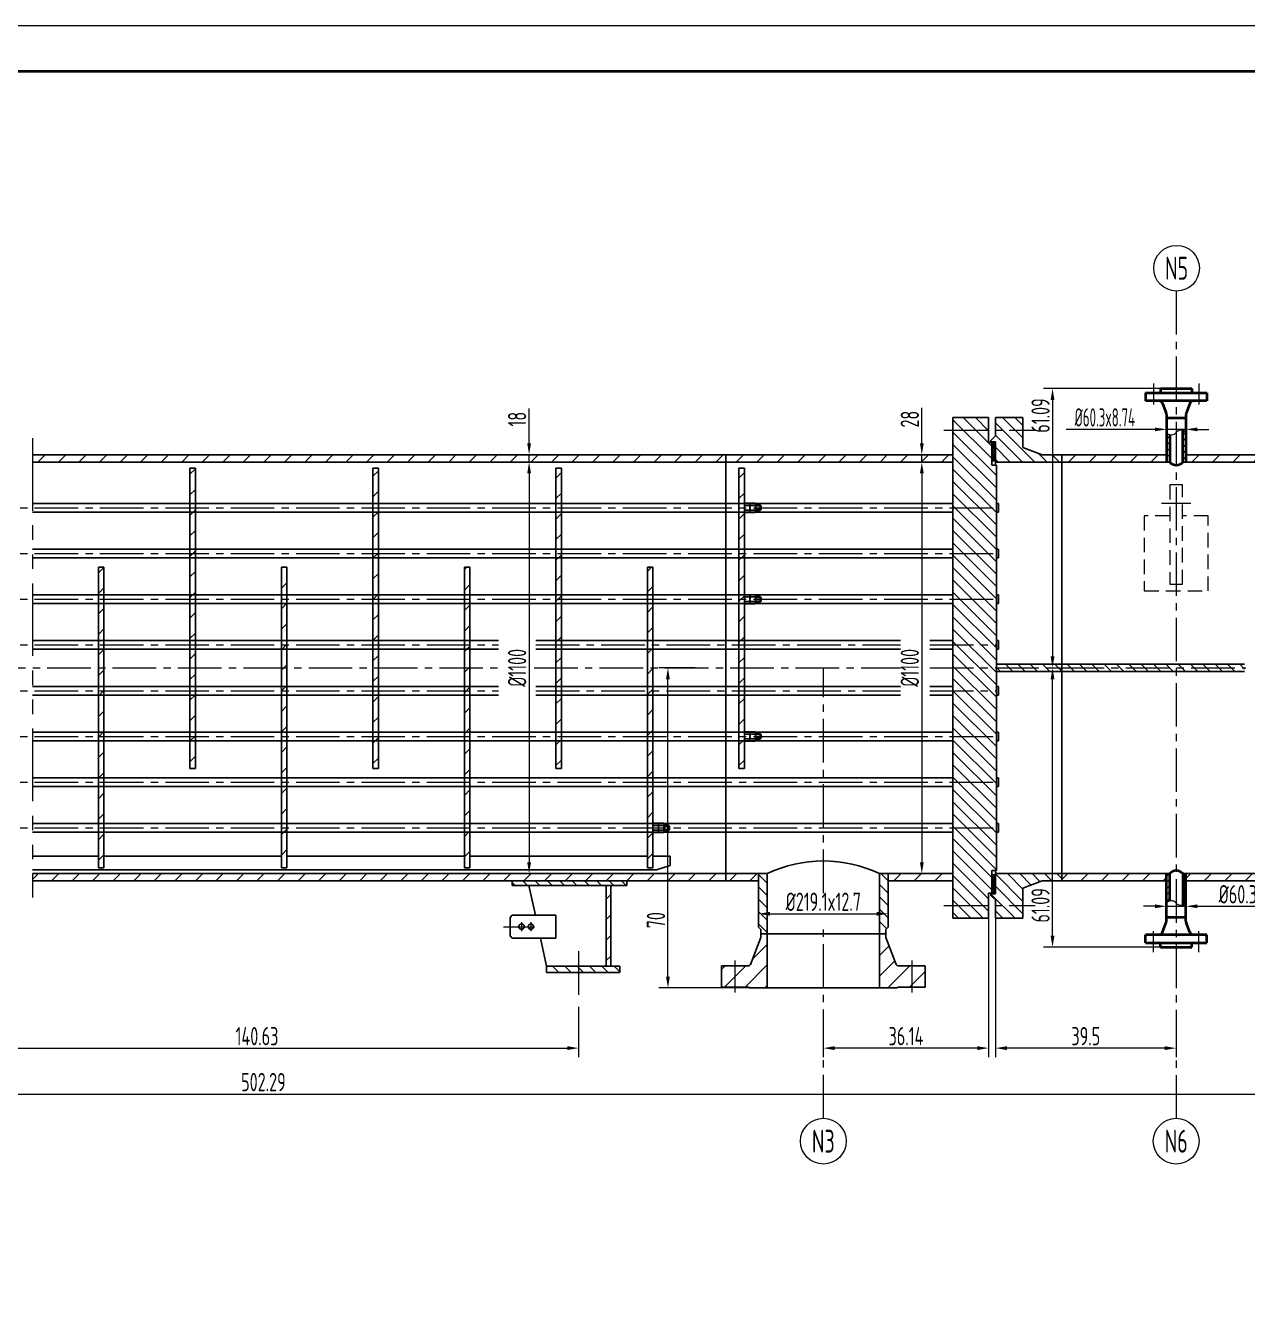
# Model space of a CAD drawing. Header units: millimetres. Extents: x 5765 to 6606, y -201 to 393.
# Drawn here: x 6055.4 to 6322.4, y 111.9 to 393.4 of the extents above; entities that cross this region are included whole.
import ezdxf
from ezdxf.enums import TextEntityAlignment as Align

# ---------------------------------------------------------------- set-up
doc = ezdxf.new("R2010")
doc.units = ezdxf.units.MM
for name, pattern in [('CENTER2', [28.575, 19.05, -3.175, 3.175, -3.175]), ('DASHED2', [9.525, 6.35, -3.175]), ('PHANTOM2', [31.75, 15.875, -3.175, 3.175, -3.175, 3.175, -3.175])]:
    doc.linetypes.add(name, pattern=pattern)
for name, color, linetype, lineweight in [('1粗实线', 7, 'Continuous', 35), ('2细实线', 3, 'Continuous', 13), ('3中心线', 1, 'CENTER2', 13), ('4虚线', 4, 'DASHED2', 13), ('5双点划线', 2, 'PHANTOM2', 13), ('6剖面线', 6, 'Continuous', 13), ('7文本', 2, 'Continuous', 13), ('8标注', 3, 'Continuous', 13), ('9图表', 4, 'Continuous', 13)]:
    doc.layers.add(name, color=color, linetype=linetype, lineweight=lineweight)
doc.styles.add('lanpec', font='bpec_e.shx', dxfattribs={"width": 0.75, "bigfont": 'hztxt.shx'})
doc.styles.add('lanpec-dim', font='bpec_e.shx', dxfattribs={"width": 0.75})
doc.dimstyles.new('lanpec', dxfattribs={"dimtxt": 4, "dimasz": 2.5, "dimexe": 2, "dimexo": 0, "dimtad": 1, "dimdsep": 46, "dimtxsty": 'lanpec-dim', "dimcen": 2.5, "dimclrd": 256, "dimclre": 256, "dimclrt": 256, "dimazin": 0, "dimtfac": 1, "dimtmove": 0, "dimatfit": 3, "dimfxl": 1, "dimlwd": -1, "dimlwe": -1, "dimarcsym": 0})
doc.dimstyles.new('lanpec$0', dxfattribs={"dimscale": 10, "dimtxt": 4, "dimasz": 2.5, "dimexe": 2, "dimexo": 0, "dimtad": 1, "dimdec": 1, "dimdsep": 46, "dimtxsty": 'lanpec-dim', "dimcen": 0.09, "dimclrd": 256, "dimclre": 256, "dimclrt": 256, "dimadec": 1, "dimazin": 0, "dimtfac": 0.707, "dimtdec": 1, "dimtmove": 0, "dimatfit": 3, "dimfxl": 1, "dimarcsym": 0})
pattern_1 = [(45, (5997.8117, 1239.1123), (-2.245064, 2.245064), [])]
pattern_2 = [(45, (6012.1117, 1239.1123), (-2.245064, 2.245064), [])]
pattern_3 = [(45, (4366.69915, 1238.2613), (-0.6735192, 0.6735192), [])]

# ---------------------------------------------------------------- blocks, each defined once
blk = doc.blocks.new('A1')
at = {"layer": '1粗实线'}
blk.add_lwpolyline([(-816, 10), (-10, 10), (-10, 584), (-816, 584)], close=True, dxfattribs=at)
at = {"layer": '9图表'}
blk.add_lwpolyline([(-841, 0), (0, 0), (0, 594), (-841, 594)], close=True, dxfattribs=at)
blk = doc.blocks.new('*D67')
at = {"layer": '8标注', "transparency": 16777216}
for p, q in [((6165.41, 298.03), (6167.41, 298.03)), ((6165.41, 295.53), (6165.41, 210.53)), ((6165.41, 208.03), (6167.41, 208.03))]:
    blk.add_line(p, q, dxfattribs=at)
for points in [[(6165, 295.53), (6165.83, 295.53), (6165.41, 298.03)], [(6165, 210.53), (6165.83, 210.53), (6165.41, 208.03)]]:
    blk.add_solid(points, dxfattribs=at)
at = {"layer": 'Defpoints', "color": 0, "transparency": 16777216}
for p in [(6165.41, 298.03), (6165.41, 208.03), (6165.41, 208.03)]:
    blk.add_point(p, dxfattribs=at)
at = {"layer": '8标注', "transparency": 16777216, "insert": (6162.79, 253.03), "char_height": 4, "attachment_point": 5, "rotation": 90, "style": 'lanpec-dim'}
blk.add_mtext('%%C1100', dxfattribs=at)
blk = doc.blocks.new('*D68')
at = {"layer": '8标注', "transparency": 16777216}
for p, q in [((6165.41, 302.13), (6165.41, 309.75)), ((6169.41, 299.63), (6163.41, 299.63)), ((6165.41, 298.03), (6165.41, 299.63)), ((6169.41, 298.03), (6163.41, 298.03)), ((6165.41, 295.53), (6165.41, 293.03))]:
    blk.add_line(p, q, dxfattribs=at)
for points in [[(6165, 302.13), (6165.83, 302.13), (6165.41, 299.63)], [(6165, 295.53), (6165.83, 295.53), (6165.41, 298.03)]]:
    blk.add_solid(points, dxfattribs=at)
at = {"layer": 'Defpoints', "color": 0, "transparency": 16777216}
for p in [(6165.41, 299.63), (6169.41, 299.63), (6169.41, 298.03)]:
    blk.add_point(p, dxfattribs=at)
at = {"layer": '8标注', "transparency": 16777216, "insert": (6162.79, 307.41), "char_height": 4, "attachment_point": 5, "rotation": 90, "style": 'lanpec-dim'}
blk.add_mtext('18', dxfattribs=at)
blk = doc.blocks.new('*D47')
at = {"layer": '8标注', "transparency": 16777216}
for p, q in [((6215.55, 199.25), (6215.55, 201.25)), ((6243.92, 197.86), (6243.92, 201.25)), ((6218.05, 199.25), (6241.42, 199.25))]:
    blk.add_line(p, q, dxfattribs=at)
for points in [[(6218.05, 199.67), (6218.05, 198.83), (6215.55, 199.25)], [(6241.42, 199.67), (6241.42, 198.83), (6243.92, 199.25)]]:
    blk.add_solid(points, dxfattribs=at)
at = {"layer": 'Defpoints', "color": 0, "transparency": 16777216}
for p in [(6215.55, 199.25), (6243.92, 199.25), (6243.92, 197.86)]:
    blk.add_point(p, dxfattribs=at)
at = {"layer": '8标注', "transparency": 16777216, "insert": (6229.73, 201.88), "char_height": 4, "attachment_point": 5, "style": 'lanpec-dim'}
blk.add_mtext('%%C219.1x12.7', dxfattribs=at)
blk = doc.blocks.new('*D66')
at = {"layer": '8标注', "transparency": 16777216}
for p, q in [((6304.74, 200.89), (6304.74, 202.89)), ((6309.01, 199.83), (6309.01, 202.89)), ((6302.24, 200.89), (6299.74, 200.89)), ((6304.74, 200.89), (6309.01, 200.89)), ((6311.51, 200.89), (6334.82, 200.89))]:
    blk.add_line(p, q, dxfattribs=at)
for points in [[(6302.24, 201.3), (6302.24, 200.47), (6304.74, 200.89)], [(6311.51, 201.3), (6311.51, 200.47), (6309.01, 200.89)]]:
    blk.add_solid(points, dxfattribs=at)
at = {"layer": 'Defpoints', "color": 0, "transparency": 16777216}
for p in [(6304.74, 200.89), (6304.74, 200.89), (6309.01, 199.83)]:
    blk.add_point(p, dxfattribs=at)
at = {"layer": '8标注', "transparency": 16777216, "insert": (6324.41, 203.51), "char_height": 4, "attachment_point": 5, "style": 'lanpec-dim'}
blk.add_mtext('%%C60.3x8.74', dxfattribs=at)
blk = doc.blocks.new('管口号')
at = {"layer": '2细实线'}
blk.add_circle((0, 5), 5, dxfattribs=at)
at = {"layer": '7文本', "style": 'lanpec', "width": 0.75}
blk.add_attdef('N', text='', height=5, dxfattribs=at).set_placement((0, 5), align=Align.MIDDLE_CENTER)
blk = doc.blocks.new('*D52')
at = {"layer": '8标注', "transparency": 16777216}
for p, q in [((5856.18, 253.03), (5856.18, 157.82)), ((6358.47, 253.03), (6358.47, 157.82)), ((5858.68, 159.82), (6355.97, 159.82))]:
    blk.add_line(p, q, dxfattribs=at)
for points in [[(5858.68, 160.24), (5858.68, 159.4), (5856.18, 159.82)], [(6355.97, 160.24), (6355.97, 159.4), (6358.47, 159.82)]]:
    blk.add_solid(points, dxfattribs=at)
at = {"layer": 'Defpoints', "color": 0, "transparency": 16777216}
for p in [(5856.18, 253.03), (6358.47, 253.03), (6358.47, 159.82)]:
    blk.add_point(p, dxfattribs=at)
at = {"layer": '8标注', "transparency": 16777216, "insert": (6107.33, 162.44), "char_height": 4, "attachment_point": 5, "style": 'lanpec-dim'}
blk.add_mtext('502.29', dxfattribs=at)
blk = doc.blocks.new('*D53')
at = {"layer": '8标注', "transparency": 16777216}
for p, q in [((6176.24, 178.87), (6176.24, 167.87)), ((6035.61, 169.87), (6035.61, 171.87)), ((6038.11, 169.87), (6173.74, 169.87))]:
    blk.add_line(p, q, dxfattribs=at)
for points in [[(6038.11, 170.29), (6038.11, 169.45), (6035.61, 169.87)], [(6173.74, 170.29), (6173.74, 169.45), (6176.24, 169.87)]]:
    blk.add_solid(points, dxfattribs=at)
at = {"layer": 'Defpoints', "color": 0, "transparency": 16777216}
for p in [(6176.24, 178.87), (6035.61, 169.87), (6176.24, 169.87)]:
    blk.add_point(p, dxfattribs=at)
at = {"layer": '8标注', "transparency": 16777216, "insert": (6105.93, 172.49), "char_height": 4, "attachment_point": 5, "style": 'lanpec-dim'}
blk.add_mtext('140.63', dxfattribs=at)
blk = doc.blocks.new('*D55')
at = {"layer": '8标注', "transparency": 16777216}
for p, q in [((6267.37, 198.28), (6267.37, 167.87)), ((6306.87, 175.95), (6306.87, 167.87)), ((6304.37, 169.87), (6269.87, 169.87))]:
    blk.add_line(p, q, dxfattribs=at)
for points in [[(6269.87, 170.29), (6269.87, 169.45), (6267.37, 169.87)], [(6304.37, 170.29), (6304.37, 169.45), (6306.87, 169.87)]]:
    blk.add_solid(points, dxfattribs=at)
at = {"layer": 'Defpoints', "color": 0, "transparency": 16777216}
for p in [(6267.37, 198.28), (6306.87, 175.95), (6267.37, 169.87)]:
    blk.add_point(p, dxfattribs=at)
at = {"layer": '8标注', "transparency": 16777216, "insert": (6287.12, 172.49), "char_height": 4, "attachment_point": 5, "style": 'lanpec-dim'}
blk.add_mtext('39.5', dxfattribs=at)
blk = doc.blocks.new('*D56')
at = {"layer": '8标注', "transparency": 16777216}
for p, q in [((6265.87, 198.28), (6265.87, 167.87)), ((6229.73, 177.39), (6229.73, 167.87)), ((6263.37, 169.87), (6232.23, 169.87))]:
    blk.add_line(p, q, dxfattribs=at)
for points in [[(6232.23, 170.29), (6232.23, 169.45), (6229.73, 169.87)], [(6263.37, 170.29), (6263.37, 169.45), (6265.87, 169.87)]]:
    blk.add_solid(points, dxfattribs=at)
at = {"layer": 'Defpoints', "color": 0, "transparency": 16777216}
for p in [(6265.87, 198.28), (6229.73, 177.39), (6229.73, 169.87)]:
    blk.add_point(p, dxfattribs=at)
at = {"layer": '8标注', "transparency": 16777216, "insert": (6247.8, 172.49), "char_height": 4, "attachment_point": 5, "style": 'lanpec-dim'}
blk.add_mtext('36.14', dxfattribs=at)
blk = doc.blocks.new('*D61')
at = {"layer": '8标注', "transparency": 16777216}
for p, q in [((6201.7, 253.03), (6193.76, 253.03)), ((6195.76, 185.53), (6195.76, 250.53)), ((6214.67, 183.03), (6193.76, 183.03))]:
    blk.add_line(p, q, dxfattribs=at)
for points in [[(6195.34, 250.53), (6196.18, 250.53), (6195.76, 253.03)], [(6195.34, 185.53), (6196.18, 185.53), (6195.76, 183.03)]]:
    blk.add_solid(points, dxfattribs=at)
at = {"layer": 'Defpoints', "color": 0, "transparency": 16777216}
for p in [(6195.76, 253.03), (6201.7, 253.03), (6214.67, 183.03)]:
    blk.add_point(p, dxfattribs=at)
at = {"layer": '8标注', "transparency": 16777216, "insert": (6193.14, 197.85), "char_height": 4, "attachment_point": 5, "rotation": 90, "style": 'lanpec-dim'}
blk.add_mtext('70', dxfattribs=at)
blk = doc.blocks.new('*D62')
at = {"layer": '8标注', "transparency": 16777216}
for p, q in [((6303.44, 314.12), (6277.84, 314.12)), ((6279.84, 311.62), (6279.84, 255.53)), ((6278.5, 253.03), (6281.84, 253.03))]:
    blk.add_line(p, q, dxfattribs=at)
for points in [[(6279.42, 311.62), (6280.26, 311.62), (6279.84, 314.12)], [(6279.42, 255.53), (6280.26, 255.53), (6279.84, 253.03)]]:
    blk.add_solid(points, dxfattribs=at)
at = {"layer": 'Defpoints', "color": 0, "transparency": 16777216}
for p in [(6303.44, 314.12), (6278.5, 253.03), (6279.84, 253.03)]:
    blk.add_point(p, dxfattribs=at)
at = {"layer": '8标注', "transparency": 16777216, "insert": (6277.22, 308.21), "char_height": 4, "attachment_point": 5, "rotation": 90, "style": 'lanpec-dim'}
blk.add_mtext('61.09', dxfattribs=at)
blk = doc.blocks.new('*D63')
at = {"layer": '8标注', "transparency": 16777216}
for p, q in [((6278.5, 253.03), (6281.84, 253.03)), ((6279.84, 194.44), (6279.84, 250.53)), ((6304.22, 191.94), (6277.84, 191.94))]:
    blk.add_line(p, q, dxfattribs=at)
for points in [[(6279.42, 250.53), (6280.26, 250.53), (6279.84, 253.03)], [(6279.42, 194.44), (6280.26, 194.44), (6279.84, 191.94)]]:
    blk.add_solid(points, dxfattribs=at)
at = {"layer": 'Defpoints', "color": 0, "transparency": 16777216}
for p in [(6278.5, 253.03), (6279.84, 253.03), (6304.22, 191.94)]:
    blk.add_point(p, dxfattribs=at)
at = {"layer": '8标注', "transparency": 16777216, "insert": (6277.22, 201.09), "char_height": 4, "attachment_point": 5, "rotation": 90, "style": 'lanpec-dim'}
blk.add_mtext('61.09', dxfattribs=at)
blk = doc.blocks.new('*D65')
at = {"layer": '8标注', "transparency": 16777216}
for p, q in [((6304.74, 305.17), (6304.74, 307.17)), ((6302.24, 305.17), (6282.84, 305.17)), ((6309.01, 305.17), (6304.74, 305.17)), ((6309.01, 306.23), (6309.01, 303.17)), ((6311.51, 305.17), (6314.01, 305.17))]:
    blk.add_line(p, q, dxfattribs=at)
for points in [[(6302.24, 305.59), (6302.24, 304.76), (6304.74, 305.17)], [(6311.51, 305.59), (6311.51, 304.76), (6309.01, 305.17)]]:
    blk.add_solid(points, dxfattribs=at)
at = {"layer": 'Defpoints', "color": 0, "transparency": 16777216}
for p in [(6304.74, 305.17), (6304.74, 305.17), (6309.01, 306.23)]:
    blk.add_point(p, dxfattribs=at)
at = {"layer": '8标注', "transparency": 16777216, "insert": (6291.29, 307.8), "char_height": 4, "attachment_point": 5, "style": 'lanpec-dim'}
blk.add_mtext('{\\W0.6;%%C60.3x8.74}', dxfattribs=at)
blk = doc.blocks.new('*D73')
at = {"layer": '8标注', "transparency": 16777216}
for p, q in [((6251.26, 298.03), (6253.26, 298.03)), ((6251.26, 295.53), (6251.26, 210.53)), ((6251.26, 208.03), (6253.26, 208.03))]:
    blk.add_line(p, q, dxfattribs=at)
for points in [[(6250.85, 295.53), (6251.68, 295.53), (6251.26, 298.03)], [(6250.85, 210.53), (6251.68, 210.53), (6251.26, 208.03)]]:
    blk.add_solid(points, dxfattribs=at)
at = {"layer": 'Defpoints', "color": 0, "transparency": 16777216}
for p in [(6251.26, 298.03), (6251.26, 208.03), (6251.26, 208.03)]:
    blk.add_point(p, dxfattribs=at)
at = {"layer": '8标注', "transparency": 16777216, "insert": (6248.64, 253.03), "char_height": 4, "attachment_point": 5, "rotation": 90, "style": 'lanpec-dim'}
blk.add_mtext('%%C1100', dxfattribs=at)
blk = doc.blocks.new('*D74')
at = {"layer": '8标注', "transparency": 16777216}
for p, q in [((6251.26, 302.13), (6251.26, 309.92)), ((6255.26, 299.63), (6249.26, 299.63)), ((6251.26, 298.03), (6251.26, 299.63)), ((6255.26, 298.03), (6249.26, 298.03)), ((6251.26, 295.53), (6251.26, 293.03))]:
    blk.add_line(p, q, dxfattribs=at)
for points in [[(6250.85, 302.13), (6251.68, 302.13), (6251.26, 299.63)], [(6250.85, 295.53), (6251.68, 295.53), (6251.26, 298.03)]]:
    blk.add_solid(points, dxfattribs=at)
at = {"layer": 'Defpoints', "color": 0, "transparency": 16777216}
for p in [(6251.26, 299.63), (6255.26, 299.63), (6255.26, 298.03)]:
    blk.add_point(p, dxfattribs=at)
at = {"layer": '8标注', "transparency": 16777216, "insert": (6248.64, 307.41), "char_height": 4, "attachment_point": 5, "rotation": 90, "style": 'lanpec-dim'}
blk.add_mtext('28', dxfattribs=at)

msp = doc.modelspace()

# ---------------------------------------------------------------- hatches: boundary and pattern name
at = {"layer": '6剖面线'}
h = msp.add_hatch(dxfattribs=at)
h.set_pattern_fill('ANSI31', color=256, scale=0.6, angle=90, style=0)
h.set_pattern_definition([(135, (737.96, -347.4316), (-1.3470384, -1.3470384), [])])
h.paths.add_polyline_path([(6258.074, 307.779), (6265.874, 307.779), (6265.874, 305.029), (6258.074, 305.029)])
h.paths.add_polyline_path([(6258.074, 299.629), (6258.074, 305.029), (6265.874, 305.029), (6265.874, 302.279), (6266.574, 302.279), (6266.574, 298.279), (6266.574, 297.379), (6267.574, 297.379), (6267.574, 288.029), (6258.074, 288.029)])
h.paths.add_polyline_path([(6258.074, 288.029), (6267.574, 288.029), (6267.574, 278.029), (6258.074, 278.029)])
h.paths.add_polyline_path([(6258.074, 278.029), (6267.574, 278.029), (6267.574, 268.029), (6258.074, 268.029)])
h.paths.add_polyline_path([(6258.074, 268.029), (6267.574, 268.029), (6267.574, 258.029), (6258.074, 258.029)])
h.paths.add_polyline_path([(6258.074, 258.029), (6267.574, 258.029), (6267.574, 253.029), (6258.074, 253.029)])
h.paths.add_polyline_path([(6258.074, 253.029), (6267.574, 253.029), (6267.574, 248.029), (6258.074, 248.029)])
h.paths.add_polyline_path([(6258.074, 248.029), (6267.574, 248.029), (6267.574, 238.029), (6258.074, 238.029)])
h.paths.add_polyline_path([(6258.074, 238.029), (6267.574, 238.029), (6267.574, 228.029), (6258.074, 228.029)])
h.paths.add_polyline_path([(6258.074, 228.029), (6267.574, 228.029), (6267.574, 218.029), (6258.074, 218.029)])
h.paths.add_polyline_path([(6258.074, 218.029), (6267.574, 218.029), (6267.574, 208.679), (6266.574, 208.679), (6266.574, 203.779), (6265.874, 203.779), (6265.874, 201.029), (6258.074, 201.029)])
h.paths.add_polyline_path([(6258.074, 201.029), (6265.874, 201.029), (6265.874, 198.279), (6258.074, 198.279)])
h = msp.add_hatch(dxfattribs=at)
h.set_pattern_fill('ANSI31', color=256, scale=0.6, angle=90, style=0)
h.set_pattern_definition([(135, (-65365.8316, -31477.6835), (-1.34703842, -1.34703842), [])])
h.paths.add_polyline_path([(6267.374, 305.029), (6267.374, 307.779), (6273.374, 307.779), (6273.374, 305.029)])
h.paths.add_polyline_path([(6273.374, 305.029), (6273.374, 301.229), (6277.574, 299.629), (6281.874, 299.629), (6281.874, 298.029), (6267.374, 298.029), (6267.374, 302.429), (6266.374, 302.429), (6266.374, 302.779), (6267.374, 303.779), (6267.374, 305.029)])
h = msp.add_hatch(dxfattribs=at)
h.set_pattern_fill('ANSI31', color=256, scale=0.3, style=0)
h.set_pattern_definition(pattern_3)
h.paths.add_polyline_path([(6308.29, 304.969, -0.1674325), (6309.01, 304.481), (6309.01, 298.029), (6308.29, 298.029)])
h.paths.add_polyline_path([(6304.738, 304.481, 0.1674325), (6305.458, 303.993), (6305.458, 298.029), (6304.738, 298.029)])
h = msp.add_hatch(dxfattribs=at)
h.set_pattern_fill('ANSI37', color=256, scale=0.1, style=0)
h.set_pattern_definition([(45, (4729.99433, 1231.8922), (-0.224506403, 0.224506403), []), (135, (4729.99433, 1231.8922), (-0.224506403, -0.224506403), [])])
h.paths.add_polyline_path([(6267.374, 298.279), (6266.574, 298.279), (6266.574, 302.279), (6267.374, 302.279)])
h = msp.add_hatch(dxfattribs=at)
h.set_pattern_fill('ANSI31', color=256, style=0)
h.set_pattern_definition(pattern_1)
h.paths.add_polyline_path([(6231.869, 299.629), (6231.869, 298.029), (6258.074, 298.029), (6258.074, 299.629)])
h.paths.add_polyline_path([(6231.869, 298.029), (6231.869, 299.629), (6056.822, 299.629), (6056.822, 298.029)])
h = msp.add_hatch(dxfattribs=at)
h.set_pattern_fill('ANSI31', color=256, style=0)
h.set_pattern_definition(pattern_2)
h.paths.add_polyline_path([(6309.01, 299.629), (6309.01, 298.029), (6331.874, 298.029), (6331.874, 299.629)])
h.paths.add_polyline_path([(6304.738, 298.029), (6304.738, 299.629), (6281.874, 299.629), (6281.874, 298.029)])
h = msp.add_hatch(dxfattribs=at)
h.set_pattern_fill('ANSI31', color=256, style=0)
h.set_pattern_definition(pattern_1)
h.paths.add_polyline_path([(6091.274, 231.029), (6092.474, 231.029), (6092.474, 296.729), (6091.274, 296.729)])
h = msp.add_hatch(dxfattribs=at)
h.set_pattern_fill('ANSI31', color=256, style=0)
h.set_pattern_definition(pattern_1)
h.paths.add_polyline_path([(6131.274, 231.029), (6132.474, 231.029), (6132.474, 296.729), (6131.274, 296.729)])
h = msp.add_hatch(dxfattribs=at)
h.set_pattern_fill('ANSI31', color=256, style=0)
h.set_pattern_definition(pattern_1)
h.paths.add_polyline_path([(6171.274, 231.029), (6172.474, 231.029), (6172.474, 296.729), (6171.274, 296.729)])
h = msp.add_hatch(dxfattribs=at)
h.set_pattern_fill('ANSI31', color=256, style=0)
h.set_pattern_definition([(45, (6037.8117, 1239.1123), (-2.245064, 2.245064), [])])
h.paths.add_polyline_path([(6211.274, 231.029), (6212.474, 231.029), (6212.474, 296.729), (6211.274, 296.729)])
h = msp.add_hatch(dxfattribs=at)
h.set_pattern_fill('ANSI31', color=256, style=0)
h.set_pattern_definition([(45, (6072.0234, 252.102), (-2.24506, 2.24506), [])])
h.paths.add_polyline_path([(6072.474, 253.029), (6071.274, 253.029), (6071.274, 249.529), (6072.474, 249.529)])
h.paths.add_polyline_path([(6072.474, 249.529), (6071.274, 249.529), (6071.274, 243.029), (6072.474, 243.029)])
h.paths.add_polyline_path([(6072.474, 243.029), (6071.274, 243.029), (6071.274, 233.029), (6072.474, 233.029)])
h.paths.add_polyline_path([(6072.474, 233.029), (6071.274, 233.029), (6071.274, 223.029), (6072.474, 223.029)])
h.paths.add_polyline_path([(6072.474, 223.029), (6071.274, 223.029), (6071.274, 214.279), (6072.474, 214.279)])
h.paths.add_polyline_path([(6072.474, 214.279), (6071.274, 214.279), (6071.274, 209.329), (6072.474, 209.329)])
h.paths.add_polyline_path([(6072.474, 275.029), (6071.274, 275.029), (6071.274, 273.029), (6072.474, 273.029)])
h.paths.add_polyline_path([(6072.474, 273.029), (6071.274, 273.029), (6071.274, 263.029), (6072.474, 263.029)])
h.paths.add_polyline_path([(6072.474, 263.029), (6071.274, 263.029), (6071.274, 256.529), (6072.474, 256.529)])
h.paths.add_polyline_path([(6072.474, 256.529), (6071.274, 256.529), (6071.274, 253.029), (6072.474, 253.029)])
h = msp.add_hatch(dxfattribs=at)
h.set_pattern_fill('ANSI31', color=256, style=0)
h.set_pattern_definition(pattern_1)
h.paths.add_polyline_path([(6112.474, 275.029), (6111.274, 275.029), (6111.274, 209.329), (6112.474, 209.329)])
h = msp.add_hatch(dxfattribs=at)
h.set_pattern_fill('ANSI31', color=256, style=0)
h.set_pattern_definition(pattern_1)
h.paths.add_polyline_path([(6152.474, 275.029), (6151.274, 275.029), (6151.274, 209.329), (6152.474, 209.329)])
h = msp.add_hatch(dxfattribs=at)
h.set_pattern_fill('ANSI31', color=256, style=0)
h.set_pattern_definition(pattern_1)
h.paths.add_polyline_path([(6192.474, 275.029), (6191.274, 275.029), (6191.274, 209.329), (6192.474, 209.329)])
h = msp.add_hatch(dxfattribs=at)
h.set_pattern_fill('ANSI31', color=256, scale=0.6, angle=90, style=0)
h.set_pattern_definition([(135, (-1029.9, 7.1984), (-1.3470384, -1.3470384), [])])
h.paths.add_polyline_path([(6267.574, 253.829), (6321.84, 253.829), (6321.84, 253.029), (6267.574, 253.029)])
h.paths.add_polyline_path([(6267.574, 253.029), (6321.84, 253.029), (6321.84, 252.229), (6267.574, 252.229)])
h.paths.add_polyline_path([(6328.87, 253.029), (6328.87, 252.229), (6334.374, 252.229), (6334.374, 253.029)])
h.paths.add_polyline_path([(6328.87, 253.829), (6328.87, 253.029), (6334.374, 253.029), (6334.374, 253.829)])
h.paths.add_polyline_path([(6357.07, 253.029), (6357.07, 253.829), (6334.374, 253.829), (6334.374, 253.029)])
h.paths.add_polyline_path([(6356.839, 252.229), (6356.874, 253.029), (6334.374, 253.029), (6334.374, 252.229)])
h = msp.add_hatch(dxfattribs=at)
h.set_pattern_fill('ANSI31', color=256, style=0)
h.set_pattern_definition([(45, (4715.6943, 1231.8922), (-2.245064, 2.245064), [])])
h.paths.add_polyline_path([(6258.074, 208.029), (6243.917, 208.029), (6243.917, 206.429), (6258.074, 206.429)])
h.paths.add_polyline_path([(6215.549, 206.429), (6215.549, 208.029), (6056.822, 208.029), (6056.822, 206.429), (6129.501, 206.429), (6130.415, 206.429), (6132.129, 206.429), (6133.983, 206.429), (6134.757, 206.429)])
h = msp.add_hatch(dxfattribs=at)
h.set_pattern_fill('ANSI31', color=256, scale=0.6, angle=90, style=0)
h.set_pattern_definition([(135, (6175.2944, 205.9753), (-1.34704, -1.34704), [])])
h.paths.add_polyline_path([(6179.108, 206.429), (6173.853, 206.429), (6173.853, 205.429), (6179.108, 205.429)])
h.paths.add_polyline_path([(6173.853, 205.429), (6173.853, 206.429), (6161.743, 206.429), (6161.743, 205.429)])
h.paths.add_polyline_path([(6179.108, 206.429), (6179.108, 205.429), (6186.743, 205.429), (6186.743, 206.429)])
h = msp.add_hatch(dxfattribs=at)
h.set_pattern_fill('ANSI31', color=256, scale=0.6, angle=90, style=0)
h.set_pattern_definition([(135, (6215.7534, 199.5635), (-1.34704, -1.34704), [])])
h.paths.add_polyline_path([(6216.083, 208.029), (6215.549, 208.029), (6215.549, 196.324), (6216.083, 195.79)])
h.paths.add_polyline_path([(6243.917, 208.029), (6243.383, 208.029), (6243.383, 195.79), (6243.917, 196.324)])
h.paths.add_polyline_path([(6217.483, 194.829), (6216.083, 194.829), (6216.083, 208.029), (6217.483, 208.029)])
h.paths.add_polyline_path([(6243.383, 194.829), (6241.983, 194.829), (6241.983, 208.029), (6243.383, 208.029)])
h = msp.add_hatch(dxfattribs=at)
h.set_pattern_fill('ANSI31', color=256, scale=0.6, angle=90, style=0)
h.set_pattern_definition([(135, (6012.1117, 1239.1123), (-1.3470384, -1.3470384), [])])
h.paths.add_polyline_path([(6281.874, 208.029), (6281.874, 206.429), (6277.574, 206.429), (6273.374, 204.829), (6273.374, 201.029), (6267.374, 201.029), (6267.374, 202.279), (6266.374, 203.279), (6266.374, 203.629), (6267.374, 203.629), (6267.374, 208.029)])
h.paths.add_polyline_path([(6273.374, 201.029), (6273.374, 198.279), (6267.374, 198.279), (6267.374, 201.029)])
h = msp.add_hatch(dxfattribs=at)
h.set_pattern_fill('ANSI37', color=256, scale=0.1, style=0)
h.set_pattern_definition([(315, (-65365.83156, 31983.7419), (-0.224506403, -0.224506403), []), (225, (-65365.83156, 31983.7419), (-0.224506403, 0.224506403), [])])
h.paths.add_polyline_path([(6267.374, 203.779), (6266.574, 203.779), (6266.574, 207.779), (6267.374, 207.779)])
h = msp.add_hatch(dxfattribs=at)
h.set_pattern_fill('ANSI31', color=256, style=0)
h.set_pattern_definition(pattern_2)
h.paths.add_polyline_path([(6309.01, 206.429), (6309.01, 208.029), (6331.874, 208.029), (6331.874, 206.429)])
h.paths.add_polyline_path([(6304.738, 208.029), (6304.738, 206.429), (6281.874, 206.429), (6281.874, 208.029)])
h = msp.add_hatch(dxfattribs=at)
h.set_pattern_fill('ANSI31', color=256, scale=0.3, style=0)
h.set_pattern_definition(pattern_3)
h.paths.add_polyline_path([(6308.29, 201.09, 0.1674325), (6309.01, 201.578), (6309.01, 208.029), (6308.29, 208.029)])
h.paths.add_polyline_path([(6304.738, 201.578, -0.1674325), (6305.458, 202.065), (6305.458, 208.029), (6304.738, 208.029)])
h = msp.add_hatch(dxfattribs=at)
h.set_pattern_fill('ANSI31', color=256, style=0)
h.set_pattern_definition([(45, (4760.0455, 1231.8922), (-2.245064, 2.245064), [])])
h.paths.add_polyline_path([(6183.243, 205.429), (6182.243, 205.429), (6182.243, 187.829), (6183.243, 187.829)])
h = msp.add_hatch(dxfattribs=at)
h.set_pattern_fill('ANSI31', color=256, style=0)
h.set_pattern_definition(pattern_1)
h.paths.add_polyline_path([(6249.103, 187.839), (6247.603, 187.839), (6247.603, 183.229), (6249.103, 183.229)])
h.paths.add_polyline_path([(6250.603, 187.839), (6249.103, 187.839), (6249.103, 183.229), (6250.603, 183.229)])
h.paths.add_polyline_path([(6247.603, 183.229), (6245.923, 183.229), (6245.923, 183.029), (6241.983, 183.029), (6241.983, 194.829), (6243.383, 194.829), (6243.383, 194.221, 0.09138), (6243.416, 194.043), (6245.66, 188.161, 0.3110597), (6246.127, 187.839), (6247.603, 187.839)])
h.paths.add_polyline_path([(6251.983, 183.229), (6250.603, 183.229), (6250.603, 187.839), (6251.983, 187.839)])
h.paths.add_polyline_path([(6217.483, 183.029), (6213.543, 183.029), (6213.543, 183.229), (6210.363, 183.229), (6210.363, 187.839), (6213.339, 187.839, 0.3110597), (6213.806, 188.161), (6216.05, 194.043, 0.09138), (6216.083, 194.221), (6216.083, 194.829), (6217.483, 194.829)])
h.paths.add_polyline_path([(6210.363, 183.229), (6207.483, 183.229), (6207.483, 187.839), (6210.363, 187.839)])
h = msp.add_hatch(dxfattribs=at)
h.set_pattern_fill('ANSI31', color=256, scale=0.6, angle=90, style=0)
h.set_pattern_definition([(135, (4760.0455, 1231.8922), (-1.3470384, -1.3470384), [])])
h.paths.add_polyline_path([(6185.243, 186.429), (6185.243, 187.829), (6176.243, 187.829), (6176.243, 186.429)])
h.paths.add_polyline_path([(6176.243, 186.429), (6176.243, 187.829), (6169.243, 187.829), (6169.243, 186.429)])

# ---------------------------------------------------------------- linework, layer by layer
for p, q in [((6258.074, 307.779), (6258.074, 299.629)), ((6258.074, 307.779), (6265.874, 307.779)), ((6258.074, 307.779), (6258.074, 299.629)), ((6265.874, 302.279), (6265.874, 307.779)), ((6267.374, 307.779), (6267.374, 303.779)), ((6273.374, 307.779), (6267.374, 307.779)), ((6273.374, 307.779), (6273.374, 301.229)), ((6266.574, 302.279), (6265.874, 302.279)), ((6266.574, 302.279), (6265.874, 302.279)), ((6266.374, 302.779), (6267.374, 303.779)), ((6266.374, 302.779), (6266.374, 302.279)), ((6266.374, 302.429), (6267.374, 302.429)), ((6266.574, 302.279), (6266.574, 297.379)), ((6267.374, 302.429), (6267.374, 297.379)), ((6056.822, 299.629), (6231.869, 299.629)), ((6208.407, 299.629), (6208.407, 206.429)), ((6231.869, 299.629), (6258.074, 299.629)), ((6258.074, 206.429), (6258.074, 299.629)), ((6258.074, 299.629), (6258.074, 198.279)), ((6277.574, 299.629), (6273.374, 301.229)), ((6281.874, 299.629), (6277.574, 299.629)), ((6281.874, 299.629), (6281.874, 253.029)), ((6304.738, 299.629), (6281.874, 299.629)), ((6331.874, 299.629), (6309.01, 299.629)), ((6056.822, 298.029), (6231.149, 298.029)), ((6091.274, 231.029), (6091.274, 296.729)), ((6091.274, 296.729), (6092.474, 296.729)), ((6092.474, 231.029), (6092.474, 296.729)), ((6131.274, 231.029), (6131.274, 296.729)), ((6131.274, 296.729), (6132.474, 296.729)), ((6132.474, 231.029), (6132.474, 296.729)), ((6171.274, 231.029), (6171.274, 296.729)), ((6171.274, 296.729), (6172.474, 296.729)), ((6172.474, 231.029), (6172.474, 296.729)), ((6211.274, 231.029), (6211.274, 296.729)), ((6211.274, 296.729), (6212.474, 296.729)), ((6212.474, 231.029), (6212.474, 296.729)), ((6231.149, 298.029), (6258.074, 298.029)), ((6267.574, 297.379), (6266.574, 297.379)), ((6281.874, 298.029), (6267.374, 298.029)), ((6267.574, 297.379), (6267.574, 208.679)), ((6305.458, 298.029), (6281.874, 298.029)), ((6331.874, 298.029), (6308.29, 298.029)), ((6056.822, 288.979), (6258.074, 288.979)), ((6212.474, 288.979), (6216.324, 288.979)), ((6212.474, 287.279), (6212.474, 288.779)), ((6213.623, 289.029), (6212.545, 289.029)), ((6213.623, 288.529), (6212.545, 288.529)), ((6213.623, 287.529), (6212.545, 287.529)), ((6213.694, 287.279), (6213.694, 288.779)), ((6213.694, 287.279), (6213.694, 288.779)), ((6214.843, 289.029), (6213.765, 289.029)), ((6214.843, 288.529), (6213.765, 288.529)), ((6214.843, 287.529), (6213.765, 287.529)), ((6214.914, 287.279), (6214.914, 288.779)), ((6214.914, 288.629), (6215.914, 288.629)), ((6214.914, 288.429), (6216.114, 288.429)), ((6216.114, 287.629), (6214.914, 287.629)), ((6215.914, 287.429), (6214.914, 287.429)), ((6215.914, 288.629), (6216.114, 288.429)), ((6215.914, 288.629), (6215.914, 287.429)), ((6216.114, 287.629), (6215.914, 287.429)), ((6216.114, 288.429), (6216.114, 287.629)), ((6268.024, 288.979), (6267.574, 288.979)), ((6268.024, 288.979), (6268.024, 287.079)), ((6056.822, 287.079), (6258.074, 287.079)), ((6212.474, 287.079), (6216.324, 287.079)), ((6213.623, 287.029), (6212.545, 287.029)), ((6214.843, 287.029), (6213.765, 287.029)), ((6268.024, 287.079), (6267.574, 287.079)), ((6056.822, 278.979), (6258.074, 278.979)), ((6268.024, 278.979), (6267.574, 278.979)), ((6268.024, 278.979), (6268.024, 277.079)), ((6056.822, 277.079), (6258.074, 277.079)), ((6268.024, 277.079), (6267.574, 277.079)), ((6071.274, 275.029), (6071.274, 209.329)), ((6071.274, 275.029), (6072.474, 275.029)), ((6072.474, 275.029), (6072.474, 209.329)), ((6111.274, 275.029), (6111.274, 209.329)), ((6111.274, 275.029), (6112.474, 275.029)), ((6112.474, 275.029), (6112.474, 209.329)), ((6151.274, 275.029), (6151.274, 209.329)), ((6151.274, 275.029), (6152.474, 275.029)), ((6152.474, 275.029), (6152.474, 209.329)), ((6191.274, 209.329), (6191.274, 275.029)), ((6191.274, 275.029), (6192.474, 275.029)), ((6192.474, 209.329), (6192.474, 275.029)), ((6056.822, 268.979), (6258.074, 268.979)), ((6212.474, 268.979), (6216.324, 268.979)), ((6212.474, 267.279), (6212.474, 268.779)), ((6213.623, 269.029), (6212.545, 269.029)), ((6213.623, 268.529), (6212.545, 268.529)), ((6213.623, 267.529), (6212.545, 267.529)), ((6213.694, 267.279), (6213.694, 268.779)), ((6213.694, 267.279), (6213.694, 268.779)), ((6214.843, 269.029), (6213.765, 269.029)), ((6214.843, 268.529), (6213.765, 268.529)), ((6214.843, 267.529), (6213.765, 267.529)), ((6214.914, 267.279), (6214.914, 268.779)), ((6214.914, 268.629), (6215.914, 268.629)), ((6214.914, 268.429), (6216.114, 268.429)), ((6216.114, 267.629), (6214.914, 267.629)), ((6215.914, 268.629), (6216.114, 268.429)), ((6215.914, 268.629), (6215.914, 267.429)), ((6216.114, 267.629), (6215.914, 267.429)), ((6216.114, 268.429), (6216.114, 267.629)), ((6268.024, 268.979), (6267.574, 268.979)), ((6268.024, 268.979), (6268.024, 267.079)), ((6056.822, 267.079), (6258.074, 267.079)), ((6212.474, 267.079), (6216.324, 267.079)), ((6213.623, 267.029), (6212.545, 267.029)), ((6214.843, 267.029), (6213.765, 267.029)), ((6215.914, 267.429), (6214.914, 267.429)), ((6268.024, 267.079), (6267.574, 267.079)), ((6056.822, 258.979), (6158.711, 258.979)), ((6056.822, 257.079), (6158.711, 257.079)), ((6166.871, 258.979), (6246.62, 258.979)), ((6166.871, 257.079), (6246.62, 257.079)), ((6253, 258.979), (6258.074, 258.979)), ((6253, 257.079), (6258.074, 257.079)), ((6268.024, 258.979), (6267.574, 258.979)), ((6268.024, 257.079), (6267.574, 257.079)), ((6268.024, 258.979), (6268.024, 257.079)), ((6321.84, 253.829), (6267.574, 253.829)), ((6321.84, 252.229), (6267.574, 252.229)), ((6281.874, 253.029), (6281.874, 206.429)), ((6056.822, 248.979), (6158.711, 248.979)), ((6166.871, 248.979), (6246.62, 248.979)), ((6253, 248.979), (6258.074, 248.979)), ((6268.024, 248.979), (6267.574, 248.979)), ((6268.024, 247.079), (6268.024, 248.979)), ((6056.822, 247.079), (6158.711, 247.079)), ((6166.871, 247.079), (6246.62, 247.079)), ((6253, 247.079), (6258.074, 247.079)), ((6268.024, 247.079), (6267.574, 247.079)), ((6056.822, 238.979), (6258.074, 238.979)), ((6056.822, 237.079), (6258.074, 237.079)), ((6212.474, 238.979), (6216.324, 238.979)), ((6212.474, 238.779), (6212.474, 237.279)), ((6212.474, 237.079), (6216.324, 237.079)), ((6213.623, 239.029), (6212.545, 239.029)), ((6213.623, 238.529), (6212.545, 238.529)), ((6213.623, 237.529), (6212.545, 237.529)), ((6213.623, 237.029), (6212.545, 237.029)), ((6213.694, 238.779), (6213.694, 237.279)), ((6213.694, 238.779), (6213.694, 237.279)), ((6214.843, 239.029), (6213.765, 239.029)), ((6214.843, 238.529), (6213.765, 238.529)), ((6214.843, 237.529), (6213.765, 237.529)), ((6214.843, 237.029), (6213.765, 237.029)), ((6214.914, 238.779), (6214.914, 237.279)), ((6215.914, 238.629), (6214.914, 238.629)), ((6216.114, 238.429), (6214.914, 238.429)), ((6214.914, 237.629), (6216.114, 237.629)), ((6214.914, 237.429), (6215.914, 237.429)), ((6216.114, 238.429), (6215.914, 238.629)), ((6215.914, 237.429), (6215.914, 238.629)), ((6215.914, 237.429), (6216.114, 237.629)), ((6216.114, 237.629), (6216.114, 238.429)), ((6268.024, 238.979), (6267.574, 238.979)), ((6268.024, 237.079), (6267.574, 237.079)), ((6268.024, 237.079), (6268.024, 238.979)), ((6091.274, 231.029), (6092.474, 231.029)), ((6131.274, 231.029), (6132.474, 231.029)), ((6171.274, 231.029), (6172.474, 231.029)), ((6211.274, 231.029), (6212.474, 231.029)), ((6056.822, 228.979), (6258.074, 228.979)), ((6268.024, 228.979), (6267.574, 228.979)), ((6268.024, 227.079), (6268.024, 228.979)), ((6056.822, 227.079), (6258.074, 227.079)), ((6268.024, 227.079), (6267.574, 227.079)), ((6056.822, 218.979), (6258.074, 218.979)), ((6056.822, 217.079), (6258.074, 217.079)), ((6192.474, 218.979), (6196.324, 218.979)), ((6192.474, 218.779), (6192.474, 217.279)), ((6192.474, 217.079), (6196.324, 217.079)), ((6193.623, 219.029), (6192.545, 219.029)), ((6193.623, 218.529), (6192.545, 218.529)), ((6193.623, 217.529), (6192.545, 217.529)), ((6193.623, 217.029), (6192.545, 217.029)), ((6193.694, 218.779), (6193.694, 217.279)), ((6193.694, 218.779), (6193.694, 217.279)), ((6194.843, 219.029), (6193.765, 219.029)), ((6194.843, 218.529), (6193.765, 218.529)), ((6194.843, 217.529), (6193.765, 217.529)), ((6194.843, 217.029), (6193.765, 217.029)), ((6194.914, 218.779), (6194.914, 217.279)), ((6195.914, 218.629), (6194.914, 218.629)), ((6196.114, 218.429), (6194.914, 218.429)), ((6194.914, 217.629), (6196.114, 217.629)), ((6194.914, 217.429), (6195.914, 217.429)), ((6196.114, 218.429), (6195.914, 218.629)), ((6195.914, 217.429), (6195.914, 218.629)), ((6195.914, 217.429), (6196.114, 217.629)), ((6196.114, 217.629), (6196.114, 218.429)), ((6268.024, 218.979), (6267.574, 218.979)), ((6268.024, 217.079), (6267.574, 217.079)), ((6268.024, 217.079), (6268.024, 218.979)), ((6056.822, 211.829), (6071.274, 211.829)), ((6072.474, 211.829), (6111.274, 211.829)), ((6112.474, 211.829), (6151.274, 211.829)), ((6152.474, 211.829), (6191.274, 211.829)), ((6192.474, 211.829), (6196.274, 211.829)), ((6192.474, 211.829), (6196.274, 211.829)), ((6196.274, 211.829), (6196.274, 209.829)), ((6193.274, 208.829), (6056.822, 208.829)), ((6071.274, 209.329), (6072.474, 209.329)), ((6111.274, 209.329), (6112.474, 209.329)), ((6151.274, 209.329), (6152.474, 209.329)), ((6191.274, 209.329), (6192.474, 209.329)), ((6196.274, 209.829), (6193.274, 208.829)), ((6267.574, 208.679), (6266.574, 208.679)), ((6266.574, 203.779), (6266.574, 208.679)), ((6267.374, 203.629), (6267.374, 208.679)), ((6056.822, 208.029), (6217.483, 208.029)), ((6056.822, 206.429), (6129.501, 206.429)), ((6129.501, 206.429), (6215.549, 206.429)), ((6161.743, 205.429), (6161.743, 206.429)), ((6186.743, 205.429), (6186.743, 206.429)), ((6215.549, 196.324), (6215.549, 208.029)), ((6217.483, 208.029), (6217.483, 183.029)), ((6241.983, 208.029), (6258.074, 208.029)), ((6241.983, 208.029), (6241.983, 183.029)), ((6243.917, 196.324), (6243.917, 208.029)), ((6243.917, 206.429), (6258.074, 206.429)), ((6281.874, 208.029), (6267.374, 208.029)), ((6277.574, 206.429), (6273.374, 204.829)), ((6281.874, 206.429), (6277.574, 206.429)), ((6305.458, 208.029), (6281.874, 208.029)), ((6304.738, 206.429), (6281.874, 206.429)), ((6331.874, 208.029), (6308.29, 208.029)), ((6331.874, 206.429), (6309.01, 206.429)), ((6161.743, 205.429), (6173.853, 205.429)), ((6166.789, 198.929), (6165.351, 205.429)), ((6173.853, 205.429), (6186.743, 205.429)), ((6182.243, 187.829), (6182.243, 205.429)), ((6183.243, 187.829), (6183.243, 205.429)), ((6266.574, 203.779), (6265.874, 203.779)), ((6266.574, 203.779), (6265.874, 203.779)), ((6265.874, 203.779), (6265.874, 198.279)), ((6266.374, 203.279), (6266.374, 203.779)), ((6266.374, 203.629), (6267.374, 203.629)), ((6266.374, 203.279), (6267.374, 202.279)), ((6273.374, 204.829), (6273.374, 198.279)), ((6267.374, 198.279), (6267.374, 202.279)), ((6258.074, 198.279), (6265.874, 198.279)), ((6273.374, 198.279), (6267.374, 198.279)), ((6216.083, 195.79), (6215.549, 196.324)), ((6216.083, 194.829), (6216.083, 195.79)), ((6216.083, 194.829), (6216.083, 195.79)), ((6243.383, 194.829), (6216.083, 194.829)), ((6216.083, 194.829), (6216.083, 194.221)), ((6243.383, 195.79), (6243.917, 196.324)), ((6243.383, 194.829), (6243.383, 195.79)), ((6243.383, 194.829), (6243.383, 195.79)), ((6243.383, 194.829), (6243.383, 194.221)), ((6169.243, 187.829), (6167.894, 193.929)), ((6216.05, 194.043), (6213.806, 188.161)), ((6243.416, 194.043), (6245.66, 188.161)), ((6185.243, 187.829), (6169.243, 187.829)), ((6169.243, 187.829), (6169.243, 186.429)), ((6185.243, 186.429), (6169.243, 186.429)), ((6185.243, 186.429), (6169.243, 186.429)), ((6185.243, 187.829), (6185.243, 186.429)), ((6207.483, 187.839), (6207.483, 183.229)), ((6207.483, 187.839), (6213.339, 187.839)), ((6251.983, 187.839), (6246.127, 187.839)), ((6251.983, 187.839), (6251.983, 183.229)), ((6207.483, 183.229), (6213.543, 183.229)), ((6213.543, 183.229), (6213.543, 183.029)), ((6213.543, 183.029), (6245.923, 183.029)), ((6251.983, 183.229), (6245.923, 183.229)), ((6245.923, 183.229), (6245.923, 183.029))]:
    msp.add_line(p, q)
at = {"ltscale": 2}
for p, q in [((6161.243, 198.429), (6161.743, 198.929)), ((6161.243, 198.429), (6161.243, 194.429)), ((6171.243, 198.929), (6161.743, 198.929)), ((6171.243, 193.929), (6171.243, 198.929)), ((6161.243, 194.429), (6161.743, 193.929)), ((6161.743, 193.929), (6171.243, 193.929))]:
    msp.add_line(p, q, dxfattribs=at)
for points in [[(6266.574, 302.279), (6267.374, 302.279), (6267.374, 298.279), (6266.574, 298.279), (6266.574, 302.279)], [(6266.574, 203.779), (6267.374, 203.779), (6267.374, 207.779), (6266.574, 207.779), (6266.574, 203.779)]]:
    msp.add_lwpolyline(points)
at = {"ltscale": 3}
for centre in [(6163.743, 196.429), (6165.797, 196.429)]:
    msp.add_circle(centre, 0.6, dxfattribs=at)
for centre, radius, start, end in [((6212.95, 288.779), 0.477, 148.35948, 211.64052), ((6214.274, 288.029), 1.8, 163.87238, 196.12762), ((6212.95, 287.279), 0.477, 148.35948, 211.64052), ((6213.217, 288.779), 0.477, 328.35948, 31.64052), ((6211.894, 288.029), 1.8, 343.87238, 16.12762), ((6213.217, 287.279), 0.477, 328.35948, 31.64052), ((6214.17, 288.779), 0.477, 148.35948, 211.64052), ((6215.494, 288.029), 1.8, 163.87238, 196.12762), ((6214.17, 287.279), 0.477, 148.35948, 211.64052), ((6214.437, 288.779), 0.477, 328.35948, 31.64052), ((6213.114, 288.029), 1.8, 343.87238, 16.12762), ((6214.437, 287.279), 0.477, 328.35948, 31.64052), ((6212.95, 268.779), 0.477, 148.35948, 211.64052), ((6214.274, 268.029), 1.8, 163.87238, 196.12762), ((6212.95, 267.279), 0.477, 148.35948, 211.64052), ((6213.217, 268.779), 0.477, 328.35948, 31.64052), ((6211.894, 268.029), 1.8, 343.87238, 16.12762), ((6213.217, 267.279), 0.477, 328.35948, 31.64052), ((6214.17, 268.779), 0.477, 148.35948, 211.64052), ((6215.494, 268.029), 1.8, 163.87238, 196.12762), ((6214.17, 267.279), 0.477, 148.35948, 211.64052), ((6214.437, 268.779), 0.477, 328.35948, 31.64052), ((6213.114, 268.029), 1.8, 343.87238, 16.12762), ((6214.437, 267.279), 0.477, 328.35948, 31.64052), ((6212.95, 238.779), 0.477, 148.35948, 211.64052), ((6214.274, 238.029), 1.8, 163.87238, 196.12762), ((6212.95, 237.279), 0.477, 148.35948, 211.64052), ((6213.217, 238.779), 0.477, 328.35948, 31.64052), ((6211.894, 238.029), 1.8, 343.87238, 16.12762), ((6213.217, 237.279), 0.477, 328.35948, 31.64052), ((6214.17, 238.779), 0.477, 148.35948, 211.64052), ((6215.494, 238.029), 1.8, 163.87238, 196.12762), ((6214.17, 237.279), 0.477, 148.35948, 211.64052), ((6214.437, 238.779), 0.477, 328.35948, 31.64052), ((6213.114, 238.029), 1.8, 343.87238, 16.12762), ((6214.437, 237.279), 0.477, 328.35948, 31.64052), ((6192.95, 218.779), 0.477, 148.35948, 211.64052), ((6194.274, 218.029), 1.8, 163.87238, 196.12762), ((6192.95, 217.279), 0.477, 148.35948, 211.64052), ((6193.217, 218.779), 0.477, 328.35948, 31.64052), ((6191.894, 218.029), 1.8, 343.87238, 16.12762), ((6193.217, 217.279), 0.477, 328.35948, 31.64052), ((6194.17, 218.779), 0.477, 148.35948, 211.64052), ((6195.494, 218.029), 1.8, 163.87238, 196.12762), ((6194.17, 217.279), 0.477, 148.35948, 211.64052), ((6194.437, 218.779), 0.477, 328.35948, 31.64052), ((6193.114, 218.029), 1.8, 343.87238, 16.12762), ((6194.437, 217.279), 0.477, 328.35948, 31.64052), ((6229.733, 182.319), 28.48, 64.52399, 115.47601), ((6215.583, 194.221), 0.5, 339.11524, 0), ((6243.883, 194.221), 0.5, 180, 200.88476), ((6213.339, 188.339), 0.5, 270, 339.11524), ((6246.127, 188.339), 0.5, 200.88476, 270)]:
    msp.add_arc(centre, radius, start, end)
at = {"layer": '1粗实线', "ltscale": 0.5}
for p, q in [((6300.154, 313.175), (6313.594, 313.175)), ((6300.154, 313.175), (6300.154, 311.383)), ((6303.442, 314.115), (6310.306, 314.115)), ((6303.442, 314.115), (6303.442, 313.175)), ((6310.306, 314.115), (6310.306, 313.175)), ((6313.594, 313.175), (6313.594, 311.383)), ((6313.594, 311.383), (6300.154, 311.383)), ((6303.905, 310.861), (6304.688, 308.742)), ((6309.842, 310.861), (6309.059, 308.742)), ((6304.738, 308.464), (6304.738, 307.615)), ((6309.01, 307.615), (6304.738, 307.615)), ((6304.738, 307.615), (6304.738, 298.029)), ((6309.01, 308.464), (6309.01, 307.615)), ((6309.01, 307.615), (6309.01, 298.029)), ((6308.29, 298.029), (6308.29, 304.969)), ((6305.458, 303.993), (6305.458, 298.029)), ((6304.738, 198.443), (6304.738, 208.029)), ((6305.458, 202.065), (6305.458, 208.029)), ((6308.29, 208.029), (6308.29, 201.09)), ((6309.01, 198.443), (6309.01, 208.029)), ((6303.905, 195.198), (6304.688, 197.317)), ((6304.738, 197.594), (6304.738, 198.443)), ((6309.01, 198.443), (6304.738, 198.443)), ((6309.01, 197.594), (6309.01, 198.443)), ((6309.842, 195.198), (6309.059, 197.317)), ((6313.594, 194.675), (6300.154, 194.675)), ((6300.154, 192.883), (6300.154, 194.675)), ((6313.594, 192.883), (6313.594, 194.675)), ((6300.154, 192.883), (6313.594, 192.883)), ((6303.442, 191.943), (6303.442, 192.883)), ((6303.442, 191.943), (6310.306, 191.943)), ((6310.306, 191.943), (6310.306, 192.883))]:
    msp.add_line(p, q, dxfattribs=at)
for centre, radius, start, end in [((6303.155, 310.583), 0.8, 20.28013, 90), ((6310.593, 310.583), 0.8, 90, 159.71987), ((6303.938, 308.464), 0.8, 0, 20.28013), ((6309.81, 308.464), 0.8, 159.71987, 180), ((6306.874, 299.232), 1.858, 220.35736, 319.64264), ((6306.874, 206.826), 1.858, 40.35736, 139.64264), ((6303.938, 197.594), 0.8, 339.71987, 0), ((6309.81, 197.594), 0.8, 180, 200.28013), ((6303.155, 195.475), 0.8, 270, 339.71987), ((6310.593, 195.475), 0.8, 200.28013, 270)]:
    msp.add_arc(centre, radius, start, end, dxfattribs=at)
at = {"layer": '2细实线'}
for points in [[(6309.01, 304.481, 0.5), (6306.874, 304.481, -0.5), (6304.738, 304.481, -0.5)], [(6309.01, 201.578, -0.5), (6306.874, 201.578, 0.5), (6304.738, 201.578, 0.5)]]:
    msp.add_lwpolyline(points, format="xyb", dxfattribs=at)
at = {"layer": '3中心线', "ltscale": 0.5}
for p, q in [((6306.874, 335.418), (6306.874, 154.52)), ((6301.922, 315.194), (6301.922, 310.583)), ((6311.826, 315.194), (6311.826, 310.583)), ((6256.107, 305.029), (6276.045, 305.029)), ((5943.013, 288.029), (6268.024, 288.029)), ((6303.643, 289.034), (6310.104, 289.034)), ((5943.013, 278.029), (6268.024, 278.029)), ((5943.013, 268.029), (6268.024, 268.029)), ((5943.013, 258.029), (6158.711, 258.029)), ((6166.871, 258.029), (6246.62, 258.029)), ((6253, 258.029), (6267.574, 258.029)), ((5931.49, 253.029), (6158.711, 253.029)), ((6166.531, 253.029), (6246.62, 253.029)), ((6229.733, 203.75), (6229.733, 253.029)), ((6253, 253.029), (6322.11, 253.029)), ((5943.013, 248.029), (6158.711, 248.029)), ((6166.871, 248.029), (6246.62, 248.029)), ((6253, 248.029), (6267.574, 248.029)), ((5943.013, 238.029), (6268.024, 238.029)), ((5943.013, 228.029), (6268.024, 228.029)), ((5943.013, 218.029), (6268.024, 218.029)), ((6256.107, 201.029), (6276.045, 201.029)), ((6163.743, 197.393), (6163.743, 195.466)), ((6165.797, 197.393), (6165.797, 195.466)), ((6159.8, 196.429), (6166.57, 196.429)), ((6229.733, 154.52), (6229.733, 195.783)), ((6301.922, 190.865), (6301.922, 195.475)), ((6311.826, 190.865), (6311.826, 195.475)), ((6176.243, 191.062), (6176.243, 180.491)), ((6210.363, 189.029), (6210.363, 182.039)), ((6249.103, 189.029), (6249.103, 182.039))]:
    msp.add_line(p, q, dxfattribs=at)
at = {"layer": '4虚线', "ltscale": 0.5}
for p, q in [((6308.274, 293.034), (6305.474, 293.034)), ((6305.474, 293.034), (6305.474, 271.312)), ((6308.274, 271.312), (6308.274, 293.034)), ((6305.474, 286.237), (6299.874, 286.237)), ((6299.874, 286.237), (6299.874, 269.847)), ((6313.874, 286.237), (6308.274, 286.237)), ((6313.874, 269.847), (6313.874, 286.237)), ((6305.474, 271.312), (6308.274, 271.312)), ((6299.874, 269.847), (6313.874, 269.847))]:
    msp.add_line(p, q, dxfattribs=at)
at = {"layer": '5双点划线'}
msp.add_line((6056.822, 303.251), (6056.822, 202.807), dxfattribs=at)

# ---------------------------------------------------------------- block references
at = {"layer": '2细实线'}
msp.add_blockref('A1', (6606.028, -200.559), dxfattribs=at)
at = {"layer": '8标注'}
for p, values in [((6306.957, 335.418), {'N': 'N5'}), ((6229.733, 144.52), {'N': 'N3'}), ((6306.874, 144.52), {'N': 'N6'})]:
    msp.add_blockref('管口号', p, dxfattribs=at).add_auto_attribs(values)

# ---------------------------------------------------------------- dimensions: what is measured, and where the dimension line sits
for base, p1, p2, angle, picture, middle in [((6279.84, 253.029), (6303.442, 314.115), (6278.5, 253.029), 270, '*D62', (6279.84, 308.208)), ((6195.76, 253.029), (6214.667, 183.029), (6201.703, 253.029), 90, '*D61', (6195.76, 197.85)), ((6279.84, 253.029), (6304.223, 191.943), (6278.5, 253.029), 90, '*D63', (6279.84, 201.088))]:
    dim = msp.add_linear_dim(base=base, p1=p1, p2=p2, angle=angle, dimstyle='lanpec$0', override={"dimscale": 1, "dimdec": 2, "dimcen": 2.5, "dimadec": 2, "dimtfac": 1, "dimtdec": 2, "dimlwd": 65535, "dimlwe": 65535}, dxfattribs=at)
    dim.commit()
    dim.dimension.update_dxf_attribs({"geometry": picture, "text_midpoint": middle, "dimtype": 160})
for base, p1, p2, angle, text, picture, middle in [((6165.413, 299.629), (6169.413, 298.029), (6169.413, 299.629), 90, '18', '*D68', (6165.413, 307.407)), ((6251.263, 299.629), (6255.263, 298.029), (6255.263, 299.629), 90, '28', '*D74', (6251.263, 307.407)), ((6304.738, 305.172), (6309.01, 306.23), (6304.738, 305.172), 180, '{\\W0.6;%%C60.3x8.74}', '*D65', (6291.291, 305.172)), ((6304.738, 200.886), (6309.01, 199.828), (6304.738, 200.886), 180, '%%C60.3x8.74', '*D66', (6324.413, 200.886))]:
    dim = msp.add_linear_dim(base=base, p1=p1, p2=p2, angle=angle, text=text, dimstyle='lanpec', dxfattribs=at)
    dim.commit()
    dim.dimension.update_dxf_attribs({"geometry": picture, "text_midpoint": middle, "dimtype": 160})
for base, p1, p2, picture, middle in [((6165.413, 208.029), (6165.413, 298.029), (6165.413, 208.029), '*D67', (6162.788, 253.029)), ((6251.263, 208.029), (6251.263, 298.029), (6251.263, 208.029), '*D73', (6248.638, 253.029))]:
    dim = msp.add_linear_dim(base=base, p1=p1, p2=p2, angle=90, text='%%C1100', dimstyle='lanpec', dxfattribs=at)
    dim.commit()
    dim.dimension.update_dxf_attribs({"geometry": picture, "text_midpoint": middle})
for base, p1, p2, picture, middle in [((6358.474, 159.818), (5856.183, 253.029), (6358.474, 253.029), '*D52', (6107.328, 162.443)), ((6176.243, 169.868), (6035.613, 169.868), (6176.243, 178.871), '*D53', (6105.928, 172.493))]:
    dim = msp.add_linear_dim(base=base, p1=p1, p2=p2, dimstyle='lanpec$0', override={"dimscale": 1, "dimdec": 2, "dimcen": 2.5, "dimadec": 2, "dimtfac": 1, "dimtdec": 2, "dimlwd": 65535, "dimlwe": 65535}, dxfattribs=at)
    dim.commit()
    dim.dimension.update_dxf_attribs({"geometry": picture, "text_midpoint": middle})
dim = msp.add_linear_dim(base=(6243.917, 199.251), p1=(6215.549, 199.251), p2=(6243.917, 197.86), text='%%C219.1x12.7', dimstyle='lanpec', dxfattribs=at)
dim.commit()
dim.dimension.update_dxf_attribs({"geometry": '*D47', "text_midpoint": (6229.733, 201.876)})
for base, p1, p2, picture, middle in [((6229.733, 169.868), (6265.874, 198.279), (6229.733, 177.388), '*D56', (6247.803, 172.493)), ((6267.374, 169.868), (6306.874, 175.948), (6267.374, 198.279), '*D55', (6287.124, 172.493))]:
    dim = msp.add_linear_dim(base=base, p1=p1, p2=p2, angle=180, dimstyle='lanpec$0', override={"dimscale": 1, "dimdec": 2, "dimcen": 2.5, "dimadec": 2, "dimtfac": 1, "dimtdec": 2, "dimlwd": 65535, "dimlwe": 65535}, dxfattribs=at)
    dim.commit()
    dim.dimension.update_dxf_attribs({"geometry": picture, "text_midpoint": middle})

doc.saveas('drawing.dxf')
